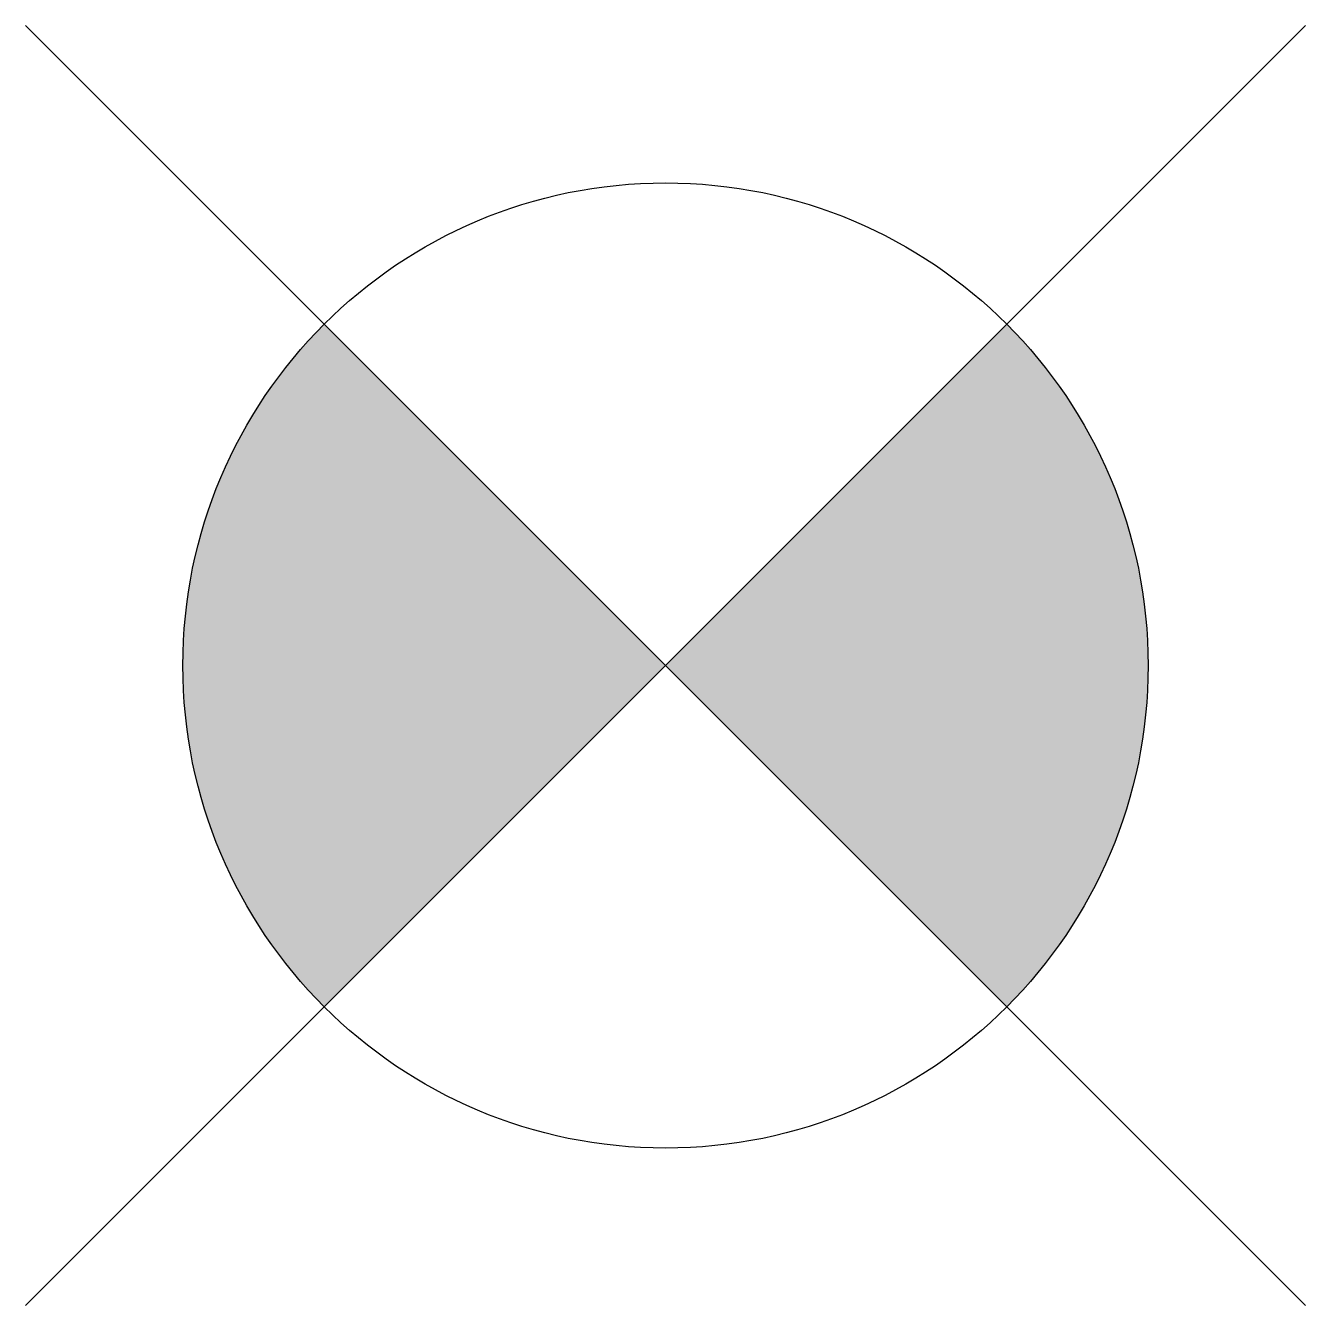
# Model space of a CAD drawing. Header units: metres. Extents: x -1.33 to 1.33, y -1.33 to 1.33.
import ezdxf

# ---------------------------------------------------------------- set-up
doc = ezdxf.new("R2010")
doc.units = ezdxf.units.M
doc.layers.get('0').update_dxf_attribs({"color": 150})

msp = doc.modelspace()

# ---------------------------------------------------------------- hatches: boundary and pattern name
h = msp.add_hatch(color=256)
h.dxf.hatch_style = 1
h.paths.add_polyline_path([(-0.7071, 0.7071, 0.198912), (-1, 0, 0.198912), (-0.7071, -0.7071), (0, 0)])
h = msp.add_hatch(color=256)
h.dxf.hatch_style = 1
h.paths.add_polyline_path([(1, 0, 0.198912), (0.7071, 0.7071), (0, 0), (0.7071, -0.7071, 0.198912)])

# ---------------------------------------------------------------- linework, layer by layer
for p, q in [((-0.7071, 0.7071), (0.7071, -0.7071)), ((-0.7071, -0.7071), (0.7071, 0.7071))]:
    msp.add_line(p, q)
at = {"flags": 128}
for points in [[(-1.3258, 1.3258), (1.3258, -1.3258)], [(1.3258, 1.3258), (-1.3258, -1.3258)]]:
    msp.add_lwpolyline(points, dxfattribs=at)
msp.add_circle((0, 0), 1)

doc.saveas('drawing.dxf')
